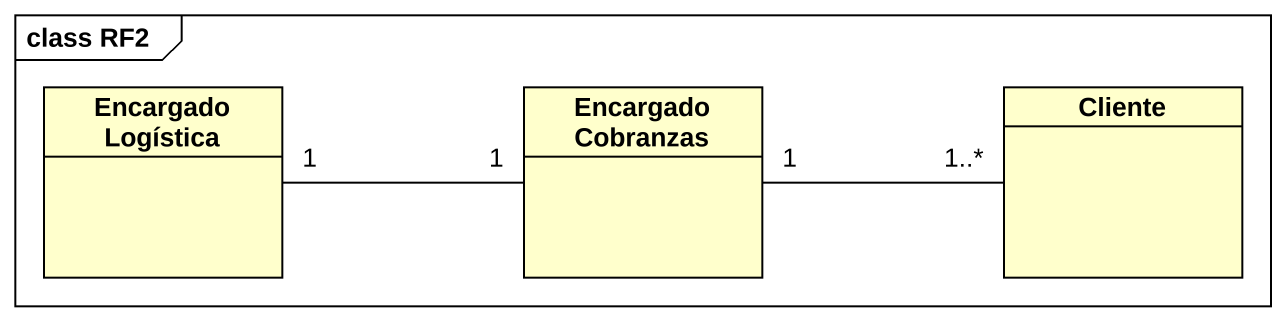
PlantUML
@startuml
mainframe class RF2
hide circle
hide empty members
class "Encargado Logística" as Encargado_Logística
class "Encargado Cobranzas" as Encargado_Cobranzas
class Cliente
Encargado_Logística "1" -right- "1" Encargado_Cobranzas
Encargado_Cobranzas "1" -right- "1..*" Cliente
@enduml
